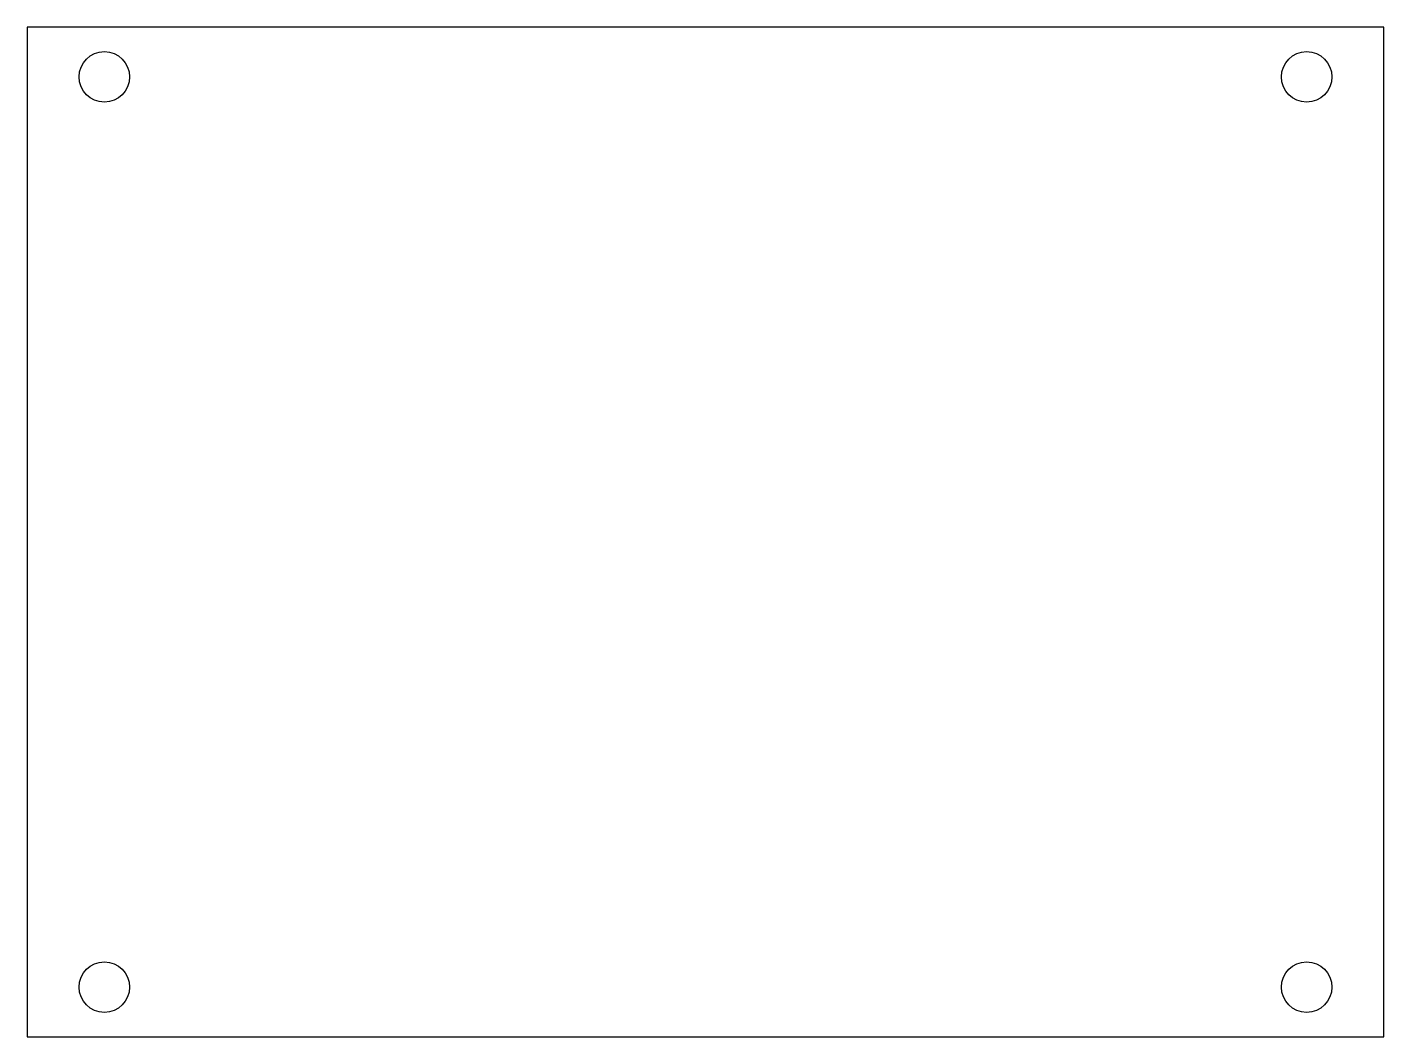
# Model space of a CAD drawing. Header units: millimetres. Extents: x 0 to 94, y 0 to 70.
import ezdxf

# ---------------------------------------------------------------- set-up
doc = ezdxf.new("R2010")
doc.units = ezdxf.units.MM

msp = doc.modelspace()

# ---------------------------------------------------------------- linework, layer by layer
at = {"color": 7, "linetype": 'Continuous', "lineweight": 25}
for p, q in [((94, 70), (0, 70)), ((0, 70), (0, 0)), ((94, 0), (94, 70)), ((0, 0), (94, 0))]:
    msp.add_line(p, q, dxfattribs=at)
for centre in [(5.35, 66.55), (88.65, 66.55), (5.35, 3.45), (88.65, 3.45)]:
    msp.add_circle(centre, 1.75, dxfattribs=at)

doc.saveas('drawing.dxf')
